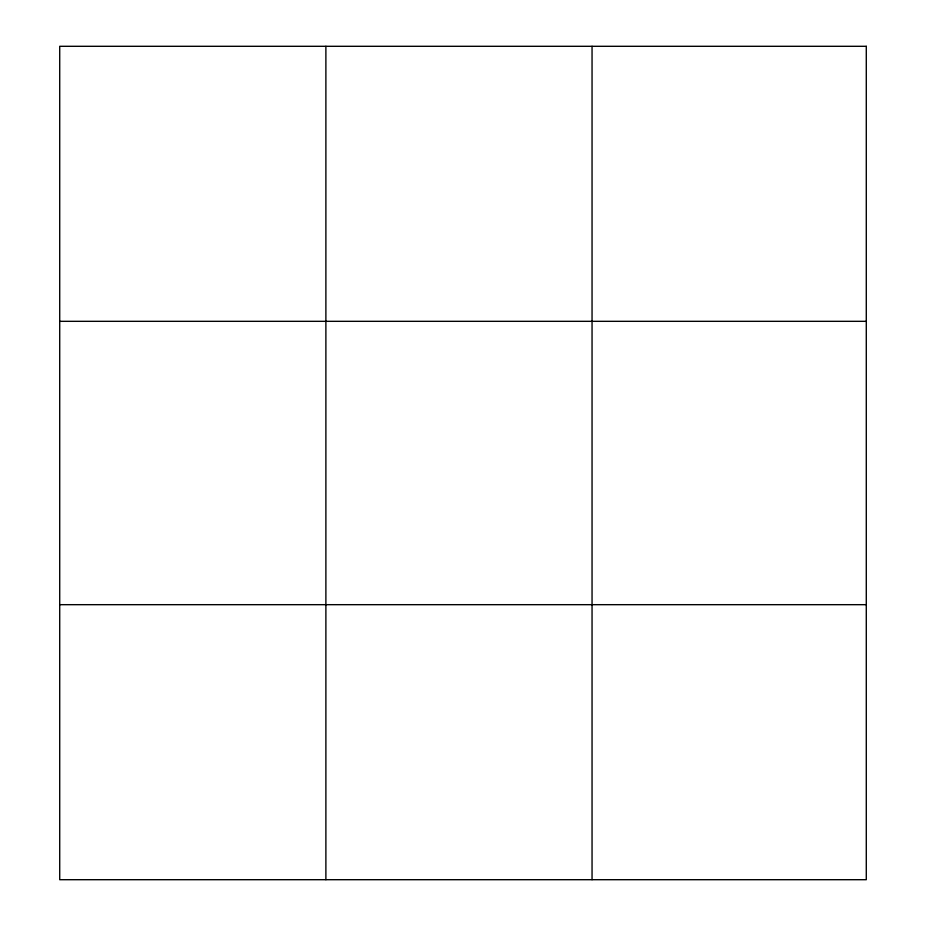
<?xml version="1.0" encoding="UTF-8"?>
<svg xmlns="http://www.w3.org/2000/svg" width="926" height="926" viewBox="0 0 926 926"><rect width="100%" height="100%" fill="white"/><g stroke="black" fill="none" stroke-linecap="round" stroke-linejoin="round"><path stroke-width="1.39" d="M325.883 46.3L325.883 879.7M592.05 46.3L592.05 879.7M59.715 321.322L866.285 321.322M59.715 604.678L866.285 604.678M866.285 46.3L866.285 879.7L59.715 879.7L59.715 46.3L866.285 46.3"/></g></svg>
